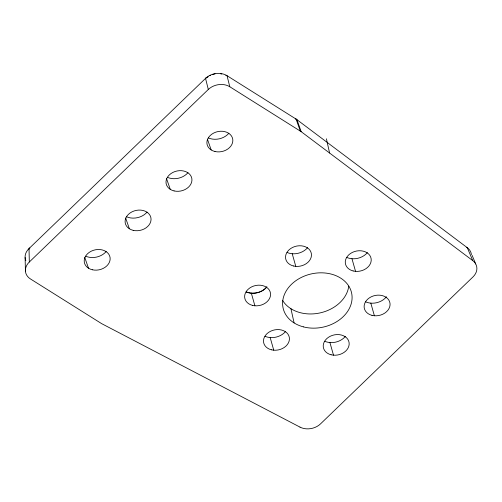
<?xml version="1.0" encoding="UTF-8"?>
<svg xmlns="http://www.w3.org/2000/svg" width="502" height="502" viewBox="0 0 502 502"><rect width="100%" height="100%" fill="white"/><g stroke="black" fill="none" stroke-linecap="round" stroke-linejoin="round"><path stroke-width="0.75" d="M299.989 427.108L101.624 323.633L30.434 278.936A15.361 11.935 -12.5 0 1 29.311 262.013L208.311 89.475A15.361 11.935 -12.5 0 1 229.803 86.752L300.949 131.499L472.733 260.594A15.355 11.935 -12.5 0 1 472.984 276.922L320.546 423.857A15.355 11.935 -12.5 0 1 299.983 427.114M207.012 77.634L208.117 76.768M472.118 255.38L475.708 263.952M472.733 260.594L467.299 247.706L296.958 119.683A15.418 12.431 -19.4 0 0 296.092 119.093L227.023 75.695A1.933 0.954 -57.9 0 0 225.844 75.564M301.162 131.649L296.958 119.683A1.933 1.01 -53.1 0 0 295.91 119.394M300.296 131.06L296.092 119.093A1.933 0.954 -57.9 0 0 295.295 118.767M207.433 139.192L211.173 149.941M166.538 178.612L170.278 189.361M125.644 218.031L129.384 228.78M84.75 257.451L88.49 268.2M370.827 303.152L374.392 315.758M351.977 258.743L355.541 271.356M329.933 342.571L333.497 355.178M292.227 253.761L295.791 266.374M270.183 337.589L273.747 350.195M251.333 293.181L254.897 305.793M229.797 86.758L227.023 75.695A15.374 12.073 -12.4 0 0 205.531 78.406L29.022 248.559A15.374 11.935 -11.3 0 0 25.828 260.557M208.311 89.475L205.538 78.412A1.933 0.753 46.1 0 1 206.404 78.048M326.425 138.797L329.576 153.003M290.94 308.705L294.09 322.911M29.317 262.019L29.022 248.559A1.933 0.753 46.1 0 1 29.888 248.201M25.119 257.539L25.414 271.036M345.32 336.453A15.129 11.753 -12.5 0 1 324.756 341.272M386.427 296.782A15.123 11.753 -12.5 0 1 365.651 301.865M266.719 287.069A15.129 11.753 -12.5 0 1 246.3 291.951M367.364 252.631A15.129 11.753 -12.5 0 1 346.794 257.451M285.575 331.471A15.129 11.753 -12.5 0 1 265.006 336.29M307.613 247.649A15.129 11.753 -12.5 0 1 287.05 252.468M471.416 254.646A15.374 11.948 -13.6 0 0 467.306 247.706A1.933 1.01 -53.1 0 0 466.452 247.348M213.231 74.516A13.378 10.391 -12.5 0 1 213.557 74.421M147.086 212.095A15.129 11.753 -12.5 0 1 126.617 216.782M106.192 251.515A15.129 11.753 -12.5 0 1 85.723 256.202M187.98 172.675A15.129 11.753 -12.5 0 1 167.517 177.363M228.874 133.256A15.129 11.753 -12.5 0 1 208.412 137.943M348.764 286.178A35.071 27.252 -12.5 0 1 319.743 312.984A35.071 27.252 -12.5 0 1 282.526 300.296M266.932 286.818A15.123 11.753 -12.5 0 1 246.156 291.9M28.645 249.789A13.654 10.611 -12.5 0 1 28.959 249.387M220.723 73.838A13.692 10.642 -12.5 0 1 221.796 74.058M209.993 75.62A14.056 10.925 -12.5 0 1 210.664 75.287M212.798 74.453A14.056 10.925 -12.5 0 1 215.063 73.882M331.088 354.776A13.102 10.184 -12.5 0 0 349.091 342.571A13.102 10.184 -12.5 0 0 328.421 337.325A13.102 10.184 -12.5 0 0 331.088 354.776M371.982 315.356A13.102 10.184 -12.5 0 0 389.985 303.152A13.102 10.184 -12.5 0 0 369.315 297.906A13.102 10.184 -12.5 0 0 371.982 315.356M252.493 305.392A13.102 10.184 -12.5 0 0 270.49 293.187A13.102 10.184 -12.5 0 0 249.82 287.941A13.102 10.184 -12.5 0 0 252.493 305.392M353.132 270.954A13.102 10.184 -12.5 0 0 371.135 258.75A13.102 10.184 -12.5 0 0 350.465 253.504A13.102 10.184 -12.5 0 0 353.132 270.954M271.344 349.794A13.102 10.184 -12.5 0 0 289.347 337.589A13.102 10.184 -12.5 0 0 268.677 332.343A13.102 10.184 -12.5 0 0 271.344 349.794M293.388 265.972A13.102 10.184 -12.5 0 0 311.384 253.767A13.102 10.184 -12.5 0 0 290.721 248.521A13.102 10.184 -12.5 0 0 293.388 265.972M303.283 326.846A35.071 27.252 -12.5 0 0 351.896 294.611A35.071 27.252 -12.5 0 0 296.87 280.009A35.071 27.252 -12.5 0 0 303.283 326.846M133.187 230.343A13.102 10.184 -12.5 0 0 150.933 217.899A13.102 10.184 -12.5 0 0 130.1 212.973A13.102 10.184 -12.5 0 0 133.187 230.343M92.293 269.762A13.102 10.184 -12.5 0 0 110.038 257.319A13.102 10.184 -12.5 0 0 89.205 252.393A13.102 10.184 -12.5 0 0 92.293 269.762M174.081 190.923A13.102 10.184 -12.5 0 0 191.827 178.48A13.102 10.184 -12.5 0 0 170.994 173.554A13.102 10.184 -12.5 0 0 174.081 190.923M214.975 151.504A13.102 10.184 -12.5 0 0 232.721 139.06A13.102 10.184 -12.5 0 0 211.894 134.134A13.102 10.184 -12.5 0 0 214.975 151.504"/></g></svg>
